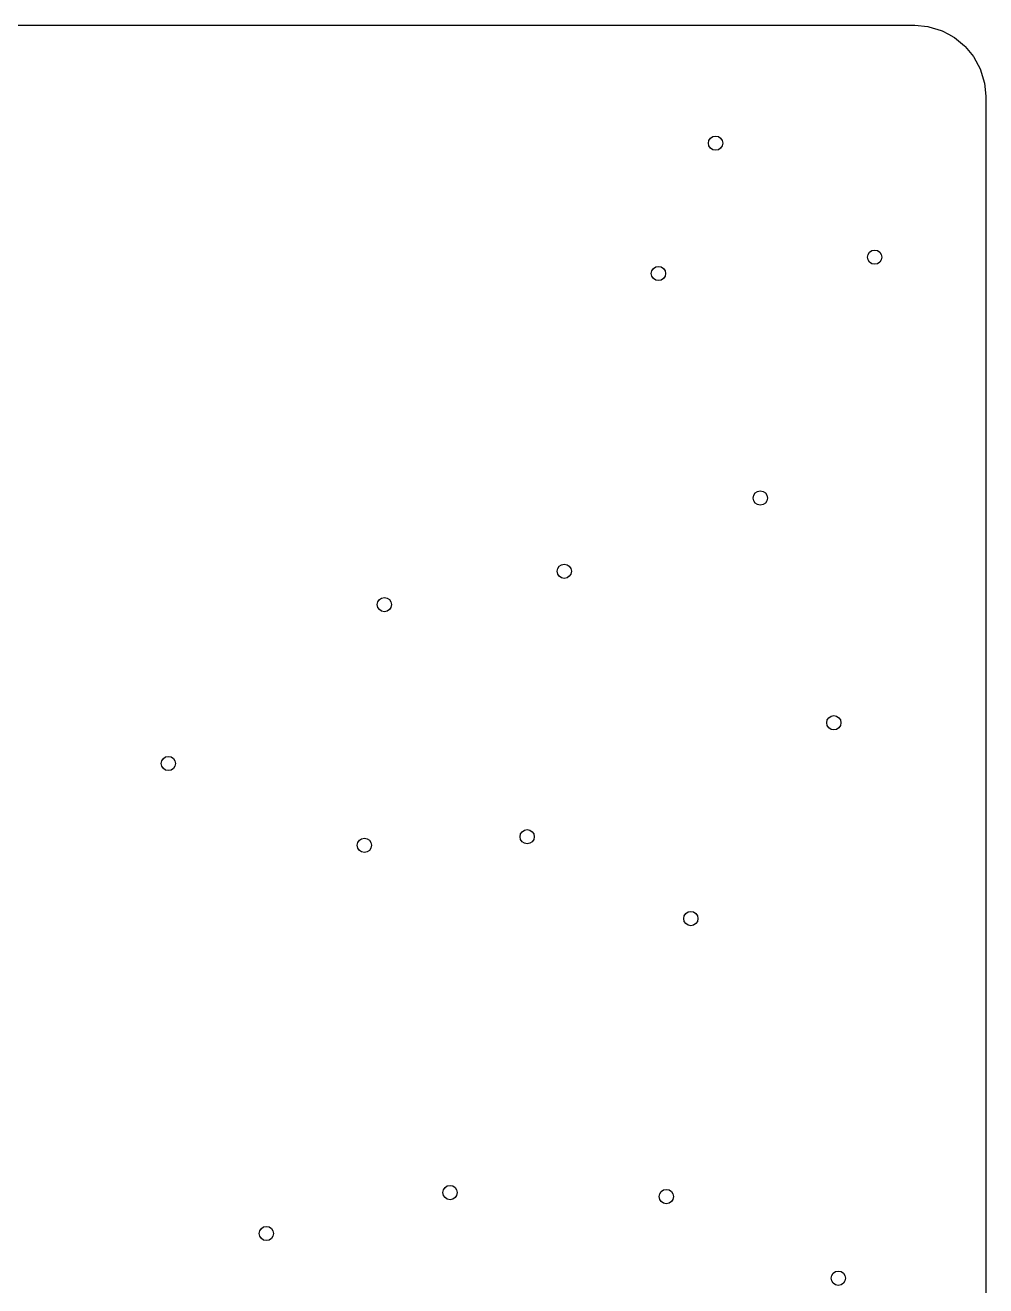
# Model space of a CAD drawing. Extents: x 114.9 to 199.6, y -137.1 to -76.7.
# Drawn here: x 189.49 to 199.58, y -89.9 to -76.65 of the extents above; entities that cross this region are included whole.
import ezdxf

# ---------------------------------------------------------------- set-up
doc = ezdxf.new("R2010")
doc.units = 0
doc.layers.add('BLACK', color=7, linetype='CONTINUOUS')

msp = doc.modelspace()

# ---------------------------------------------------------------- linework, layer by layer
at = {"layer": 'BLACK', "linetype": 'CONTINUOUS'}
for p, q in [((115.67417, -76.6505), (198.78583, -76.6505)), ((198.78583, -76.6505), (198.827593, -76.6505)), ((198.827593, -76.6505), (198.832396, -76.650736)), ((198.832396, -76.650736), (198.971417, -76.664428)), ((198.971417, -76.664428), (198.980839, -76.666302)), ((198.980839, -76.666302), (199.112205, -76.706151)), ((199.112205, -76.706151), (199.121072, -76.709824)), ((199.121072, -76.709824), (199.186123, -76.744595)), ((199.186123, -76.744595), (199.242144, -76.774539)), ((199.242144, -76.774539), (199.25013, -76.779875)), ((199.25013, -76.779875), (199.356245, -76.866961)), ((199.356245, -76.866961), (199.363038, -76.873754)), ((199.363038, -76.873754), (199.450124, -76.979869)), ((199.450124, -76.979869), (199.45546, -76.987855)), ((199.45546, -76.987855), (199.520173, -77.108923)), ((199.520173, -77.108923), (199.523849, -77.117798)), ((199.523849, -77.117798), (199.563697, -77.249161)), ((199.563697, -77.249161), (199.565571, -77.258582)), ((199.565571, -77.258582), (199.579264, -77.397603)), ((199.579264, -77.397603), (199.5795, -77.402406)), ((199.5795, -77.402406), (199.5795, -130.397593))]:
    msp.add_line(p, q, dxfattribs=at)
at = {"layer": 'BLACK'}
for centre in [(196.74, -77.89), (198.411866, -79.08821), (196.14, -79.26), (197.21, -81.62), (195.15, -82.39), (193.26, -82.74), (197.982576, -83.982117), (190.99, -84.41), (194.76, -85.18), (193.05, -85.27), (196.48, -86.04), (193.95, -88.92), (196.222486, -88.961882), (192.02, -89.35), (198.03, -89.82)]:
    msp.add_circle(centre, 0.075, dxfattribs=at)

doc.saveas('drawing.dxf')
